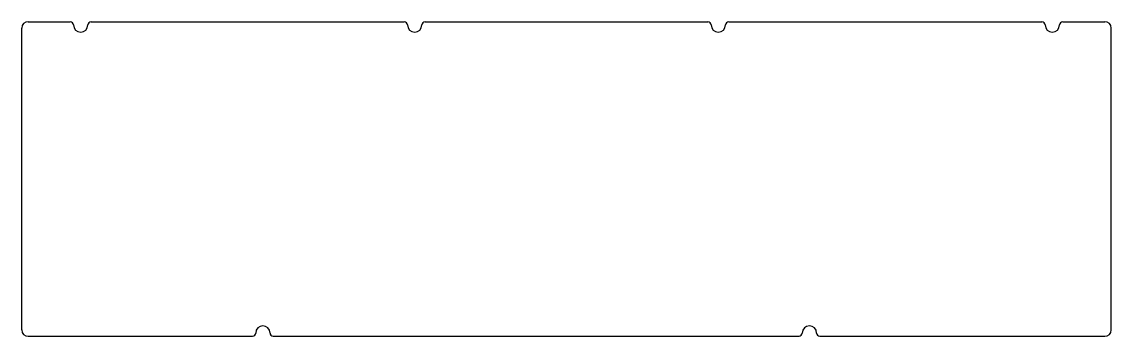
# Model space of a CAD drawing. Extents: x 0 to 342, y 0 to 99.
import ezdxf

# ---------------------------------------------------------------- set-up
doc = ezdxf.new("R2010")
doc.units = 0
doc.layers.add('MODELSKETCH_VISIBLE', color=7, linetype='CONTINUOUS')

msp = doc.modelspace()

# ---------------------------------------------------------------- linework, layer by layer
at = {"layer": 'MODELSKETCH_VISIBLE'}
for p, q in [((0, 2), (0, 96.75)), ((2, 98.75), (15.225, 98.75)), ((21.725, 98.75), (120, 98.75)), ((126.5, 98.75), (215.25, 98.75)), ((221.75, 98.75), (320.025, 98.75)), ((326.525, 98.75), (339.75, 98.75)), ((341.75, 2), (341.75, 96.75)), ((2, 0), (72.375, 0)), ((78.875, 0), (243.825, 0)), ((250.325, 0), (339.75, 0))]:
    msp.add_line(p, q, dxfattribs=at)
for centre, radius, start, end in [((2, 96.75), 2, 90, 180), ((15.225, 97.75), 1, 0, 90), ((18.475, 97.75), 2.25, 180, 0), ((21.725, 97.75), 1, 90, 180), ((120, 97.75), 1, 0, 90), ((123.25, 97.75), 2.25, 180, 0), ((126.5, 97.75), 1, 90, 180), ((215.25, 97.75), 1, 0, 90), ((218.5, 97.75), 2.25, 180, 0), ((221.75, 97.75), 1, 90, 180), ((320.025, 97.75), 1, 0, 90), ((323.275, 97.75), 2.25, 180, 0), ((326.525, 97.75), 1, 90, 180), ((339.75, 96.75), 2, 0, 90), ((2, 2), 2, 180, 270), ((72.375, 1), 1, 270, 0), ((75.625, 1), 2.25, 0, 180), ((78.875, 1), 1, 180, 270), ((243.825, 1), 1, 270, 0), ((247.075, 1), 2.25, 0, 180), ((250.325, 1), 1, 180, 270), ((339.75, 2), 2, 270, 0)]:
    msp.add_arc(centre, radius, start, end, dxfattribs=at)

doc.saveas('drawing.dxf')
